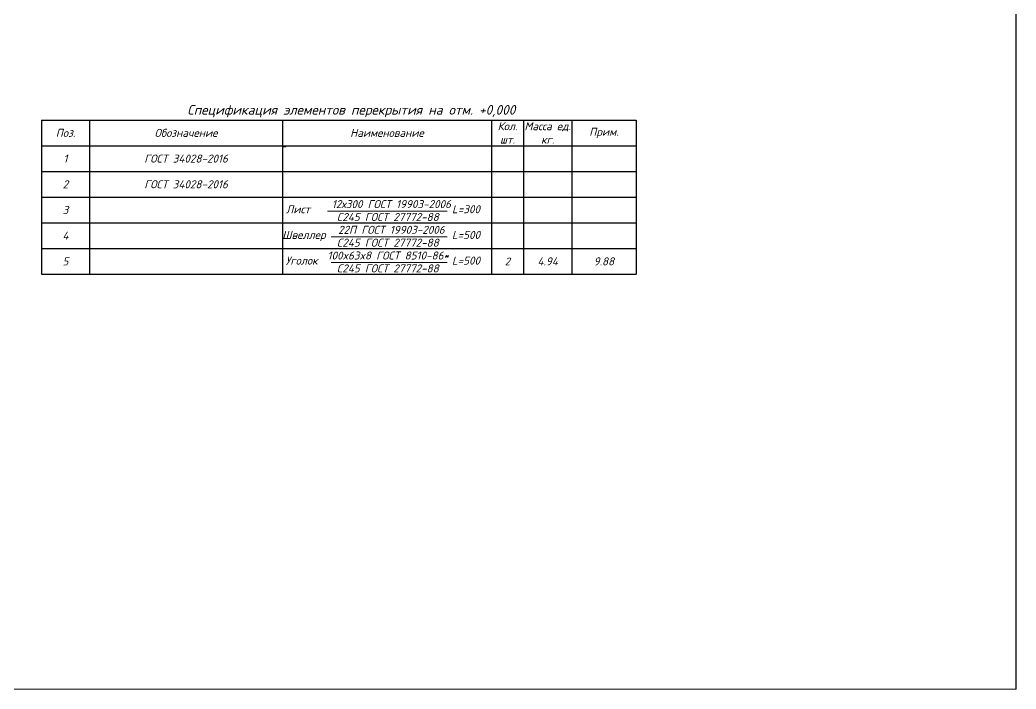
# Model space of a CAD drawing. Header units: millimetres. Extents: x 19346 to 188849, y 18183 to 1386204.
# Drawn here: x 38644 to 69633, y 18183 to 39017 of the extents above; entities that cross this region are included whole.
import ezdxf
from ezdxf.enums import TextEntityAlignment as Align

# ---------------------------------------------------------------- set-up
doc = ezdxf.new("R2010")
doc.units = ezdxf.units.MM
doc.layers.get('DEFPOINTS').update_dxf_attribs({"color": 1})
doc.layers.add('013', color=7, linetype='Continuous', lineweight=13)
doc.layers.add('ТЕКСТ', color=214, linetype='Continuous', lineweight=20)
doc.styles.add('100', font='isocpeui.ttf', dxfattribs={"height": 250})
doc.styles.add('Text_Paper', font='isocpeui.ttf')

# ---------------------------------------------------------------- blocks, each defined once
blk = doc.blocks.new('*T58')
at = {"layer": '013', "color": 0, "linetype": 'ByBlock', "lineweight": 30, "ltscale": 100, "transparency": 16777216}
for p, q in [((0, 0), (18500, 0)), ((0, 0), (0, -4800)), ((1500, 0), (1500, -4800)), ((7500, 0), (7500, -4800)), ((14000, 0), (14000, -4800)), ((15000, 0), (15000, -4000)), ((16500, 0), (16500, -4000)), ((18500, 0), (18500, -4000)), ((0, -800), (18500, -800)), ((0, -1600), (18500, -1600)), ((0, -2400), (18500, -2400)), ((0, -3200), (18500, -3200)), ((0, -4000), (18500, -4000)), ((15000, -4000), (15000, -4800)), ((16500, -4000), (16500, -4800)), ((18500, -4000), (18500, -4800)), ((0, -4800), (14000, -4800)), ((14000, -4800), (15000, -4800)), ((15000, -4800), (16500, -4800)), ((16500, -4800), (18500, -4800))]:
    blk.add_line(p, q, dxfattribs=at)
at = {"layer": '013', "color": 0, "lineweight": 30, "ltscale": 100, "transparency": 16777216, "char_height": 250, "attachment_point": 5, "style": '100'}
for s, insert, width in [('Поз.', (750, -400), 1497), ('Обозначение', (4500, -400), 5997), ('Наименование', (10750, -400), 6497), ('Кол. шт.', (14500, -400), 997), ('Масса ед. кг.', (15750, -400), 1497), ('Прим.', (17500, -400), 1997), ('1', (750, -1200), 1497), ('ГОСТ 34028-2016', (4500, -1200), 5997), ('2', (750, -2000), 1497), ('ГОСТ 34028-2016', (4500, -2000), 5997), ('3', (750, -2800), 1497), ('4', (750, -3600), 1497), ('5', (750, -4400), 1497)]:
    blk.add_mtext(s, dxfattribs=dict(at, insert=insert, width=width))
at = {"layer": '013', "color": 140, "lineweight": 30, "ltscale": 100, "transparency": 16777216, "attachment_point": 5, "style": '100'}
for s, insert, char_height, width in [('2', (14500, -4400), 240, 700), ('4.94', (15750, -4400), 250, 1200), ('9.88', (17500, -4400), 250, 1700)]:
    blk.add_mtext(s, dxfattribs=dict(at, insert=insert, char_height=char_height, width=width))
blk = doc.blocks.new('*T59')
at = {"layer": 'DEFPOINTS', "color": 8, "linetype": 'ByBlock', "lineweight": 0, "ltscale": 100, "transparency": 16777216}
for p, q in [((0, 0), (110, 0)), ((0, 0), (0, -32)), ((7, 0), (7, -16)), ((13, 0), (13, -16)), ((52, 0), (52, -16)), ((65, 0), (65, -32)), ((75, 0), (75, -32)), ((90, 0), (90, -32)), ((110, 0), (110, -32)), ((0, -8), (110, -8)), ((0, -16), (110, -16)), ((0, -24), (110, -24)), ((0, -32), (110, -32))]:
    blk.add_line(p, q, dxfattribs=at)
at = {"color": 96, "ltscale": 100, "true_color": 0x018407, "transparency": 16777216, "style": 'Text_Paper'}
for s, insert, char_height, width, attachment_point in [('{\\fArial|b0|i0|c204|p34;%%C}', (6, -4), 2.5, 4.05, 6), ('{\\T0.85;8}', (9, -4), 2.5, 3.44, 4), ('A500С         L (м.п.)', (15, -4), 2.5, 35.91, 4), ('{\\T0.8;3828.0', (54, -4), 2.5, 9.6, 4), ('{\\T0.95;-}', (70, -4), 2.4, 7, 5), ('0.888', (82, -4), 2.5, 12, 5), ('3399.26', (100, -4), 2.5, 16.97, 5)]:
    blk.add_mtext(s, dxfattribs=dict(at, insert=insert, char_height=char_height, width=width, attachment_point=attachment_point))
at = {"color": 2, "ltscale": 100, "transparency": 16777216, "style": 'Text_Paper'}
for s, insert, char_height, width, attachment_point in [('{\\fArial|b0|i0|c204|p34;%%C}', (6, -12), 2.5, 4.05, 6), ('{\\T0.85;12}', (9, -12), 2.5, 3.44, 4), ('A500С            L=', (15, -12), 2.5, 35.91, 4), ('960', (54, -12), 2.5, 9.6, 4), ('{\\T0.95;160}', (70, -12), 2.4, 7, 5), ('0.85', (82, -12), 2.5, 12, 5), ('136.37', (100, -12), 2.5, 16.97, 5)]:
    blk.add_mtext(s, dxfattribs=dict(at, insert=insert, char_height=char_height, width=width, attachment_point=attachment_point))
at = {"color": 140, "ltscale": 100, "transparency": 16777216, "attachment_point": 5, "style": 'Text_Paper'}
for s, insert, char_height, width in [('3', (70, -28), 2.4, 7), ('1', (70, -20), 2.4, 7), ('10.50', (82, -28), 2.5, 12), ('8.48', (82, -20), 2.5, 12), ('8.48', (100, -20), 2.5, 16.97), ('31.50', (100, -28), 2.5, 16.97)]:
    blk.add_mtext(s, dxfattribs=dict(at, insert=insert, char_height=char_height, width=width))

msp = doc.modelspace()

# ---------------------------------------------------------------- linework, layer by layer
at = {"ltscale": 100}
msp.add_line((69633.108, 18183.149), (69633.108, 59849.938), dxfattribs=at)
at = {"layer": '013', "ltscale": 4}
for p, q in [((48210.834, 33065.883), (51937.693, 33065.883)), ((48324.256, 32265.883), (51937.693, 32265.883)), ((48324.256, 31465.883), (51937.693, 31465.883))]:
    msp.add_line(p, q, dxfattribs=at)
at = {"layer": '013'}
msp.add_lwpolyline([(19345.55, 18183.149), (69633.108, 18183.149), (69633.108, 59849.938), (19345.55, 59849.938)], close=True, dxfattribs=at)

# ---------------------------------------------------------------- block references
for name, p in [('*T58', (39311.361, 35899.197)), ('*T59', (46811.361, 35099.197))]:
    msp.add_blockref(name, p)

# ---------------------------------------------------------------- texts
at = {"style": '100'}
for s, p in [('Лист', (47297.53, 33122.536)), ('12х300 ГОСТ 19903-2006', (50198.324, 33281.33)), ('L=300', (52520.258, 33122.536)), ('С245 ГОСТ 27772-88', (50089.234, 32880.857)), ('22П ГОСТ 19903-2006', (50198.324, 32481.33)), ('Швеллер', (47478.564, 32322.536)), ('L=500', (52520.258, 32322.536)), ('С245 ГОСТ 27772-88', (50089.234, 32080.857)), ('Уголок', (47405.377, 31522.536)), ('100x63x8 ГОСТ 8510-86*', (50101.107, 31681.33)), ('L=500', (52520.258, 31522.536)), ('С245 ГОСТ 27772-88', (50089.234, 31280.857))]:
    msp.add_text(s, height=250, dxfattribs=at).set_placement(p, align=Align.MIDDLE_CENTER)
at = {"layer": 'ТЕКСТ', "style": '100'}
msp.add_text('Спецификация элементов перекрытия на отм. +0,000', height=300, dxfattribs=at).set_placement((43850.49, 36066.871))

doc.saveas('drawing.dxf')
